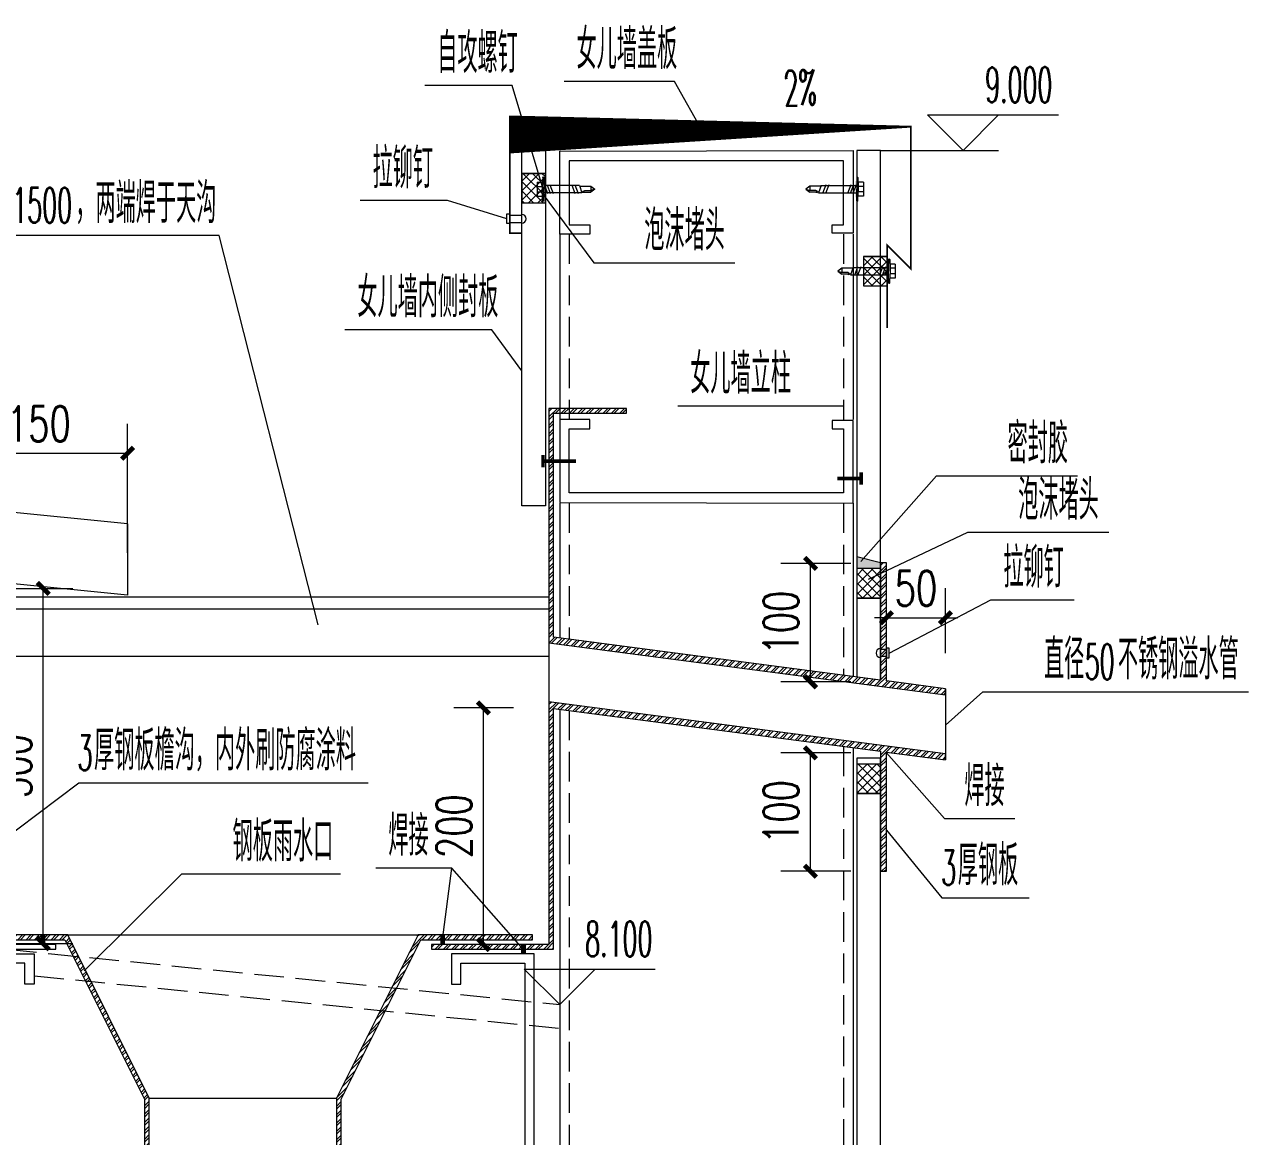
# Model space of a CAD drawing. Header units: inches. Extents: x -3733042 to -3643265, y 623859 to 997713.
# Drawn here: x -3722027 to -3719960, y 625699 to 627578 of the extents above; entities that cross this region are included whole.
import ezdxf

# ---------------------------------------------------------------- set-up
doc = ezdxf.new("R2010")
doc.units = ezdxf.units.IN
doc.header["$LTSCALE"] = 1000
doc.header["$MEASUREMENT"] = 0
doc.linetypes.add('DASH', pattern=[0.3500000014901161, 0.25, -0.1000000014901161])
doc.layers.get('0').update_dxf_attribs({"lineweight": 18})
for name, color, linetype, lineweight in [('7', 7, 'Continuous', 18), ('8', 3, 'Continuous', 18), ('A-看线', 125, 'Continuous', 18), ('A-预埋', 197, 'Continuous', 18), ('DIM_ELEV', 3, 'Continuous', 18), ('DIM_LEAD', 3, 'Continuous', 18), ('DIM_SYMB', 3, 'Continuous', 18), ('PUB_DIM', 3, 'Continuous', 18), ('PUB_HATCH', 8, 'Continuous', 18), ('PUB_TEXT', 7, 'Continuous', 18), ('SURFACE', 255, 'Continuous', 18), ('WALL', 6, 'Continuous', 18)]:
    doc.layers.add(name, color=color, linetype=linetype, lineweight=lineweight)
doc.styles.add('_TCH_DIM', font='simplex.shx', dxfattribs={"width": 0.7, "bigfont": 'gbcbig.shx'})
doc.styles.add('_TCH_DIM_T3', font='simplex.shx', dxfattribs={"width": 0.7058823529411765, "bigfont": 'gbcbig.shx'})
doc.dimstyles.new('_TCH_ARCH&&10', dxfattribs={"dimtxt": 29.75, "dimasz": 10, "dimexe": 25, "dimexo": 30, "dimgap": 10, "dimtad": 1, "dimdec": 0, "dimzin": 0, "dimdsep": 46, "dimtxsty": '_TCH_DIM_T3', "dimblk": 'ARCHTICK', "dimcen": 0.09, "dimdle": 20, "dimclrt": 7, "dimazin": 2, "dimtfac": 1, "dimtdec": 0, "dimtix": 1, "dimtmove": 2, "dimatfit": 3, "dimfxl": 1, "dimtolj": 1, "dimarcsym": 0})
pattern_1 = [(45, (0, 0), (-3.535533905932737, 3.535533905932738), []), (45, (2.357022600015625, 0), (-3.535533905932737, 3.535533905932738), [])]

# ---------------------------------------------------------------- blocks, each defined once
blk = doc.blocks.new('A$C3CA0532F')
at = {"layer": 'PUB_HATCH'}
h = blk.add_hatch(dxfattribs=at)
h.set_pattern_fill('多孔材料', color=256, style=0, pattern_type=0)
h.set_pattern_definition([(45, (0, 0), (-4.000004066222933, 4.000004066222933), []), (135, (0, 0), (-4.000004066222933, -4.000004066222933), [])])
h.paths.add_polyline_path([(-2.649612724781036e-05, 2.4989596568048e-05), (19.99997350387275, 2.498948015517547e-05), (19.99997350387275, 25.00002498948015), (-2.649612724781036e-05, 25.00002498948015)], flags=0)
for p, q in [((19.99997350387275, 25.00002498948015), (-2.649612724781036e-05, 25.00002498948015)), ((19.99997350387275, 2.498948015272617e-05), (-2.649612724781036e-05, 2.4989596568048e-05))]:
    blk.add_line(p, q, dxfattribs=at)
blk.add_lwpolyline([(-2.649612724781036e-05, 2.4989596568048e-05), (19.99997350387275, 2.498948015272617e-05), (19.99997350387275, 25.00002498948015), (-2.649612724781036e-05, 25.00002498948015)], close=True, dxfattribs=at)
blk = doc.blocks.new('A$C33F06303')
at = {"layer": '8', "linetype": 'Continuous', "ltscale": 0.4000000059604645}
h = blk.add_hatch(color=1, dxfattribs=at)
h.paths.add_polyline_path([(0, 3), (1.270709950476885, 3), (1.270709950476885, 6.828693868592381), (0, 6.828693868475966)], flags=0)
h.paths.add_polyline_path([(0, 0), (1.270709950476885, 0), (1.270709950476885, 2.999999999883585), (0, 3)], flags=0)
h.paths.add_polyline_path([(-2.328306436538696e-10, -3.000000000116415), (1.270709950244054, -3.000000000116415), (1.270709950476885, -1.164153218269348e-10), (0, -1.164153218269348e-10)], flags=0)
h.paths.add_polyline_path([(-2.328306436538696e-10, -6.828693868592381), (1.270709950244054, -6.828693868592381), (1.270709950244054, -3.000000000116415), (0, -3.000000000116415)], flags=0)
at = {"layer": '7', "color": 1, "linetype": 'Continuous', "ltscale": 0.2000000029802322}
for p, q in [((-28.74871435645036, 3.000000000349246), (1.277556085260585, 3)), ((6.891778570832685, 2.365150396013632), (2.585770883597434, 2.365150396013632)), ((2.585770883597434, 2.365150396013632), (2.585770883597434, -2.365150396246463)), ((-30.93008128693327, -2.999999999650754), (1.277556085027754, -3.000000000116415)), ((6.891778570832685, -2.365150396246463), (2.585770883597434, -2.365150396246463))]:
    blk.add_line(p, q, dxfattribs=at)
at = {"layer": '8', "color": 1, "linetype": 'Continuous', "ltscale": 0.4000000059604645}
for p, q in [((-38.28931490983814, 2.606337044504471), (-41.76105995639227, 5.820766091346741e-10)), ((-41.76105995639227, 5.820766091346741e-10), (-38.28931491007097, -2.606337043573149)), ((-41.76105995639227, 5.820766091346741e-10), (-38.28931491007097, -1.276031824760139)), ((-28.89183491538279, 2.606337044388056), (-38.28931490983814, 2.606337044504471)), ((-38.28931490983814, 2.606337044504471), (-38.28931491007097, -1.276031824760139)), ((-28.74871435645036, 3.000000000349246), (-30.93008128693327, -2.999999999650754)), ((-24.90741998003796, 3.74541446485091), (-27.63079439802095, -3.745414464385249)), ((-22.27054218528792, 3.74541446485091), (-24.99391660327092, -3.745414464385249)), ((-3.802251473069191, 3.745414464618079), (-6.525625891052186, -3.745414464618079)), ((-1.433141355868429, 3.745414464618079), (-4.156515773851424, -3.745414464618079)), ((0.8358625222463161, 3.745414464618079), (-1.887511895736679, -3.745414464618079)), ((1.277556085260585, 9.859078080276959), (1.277556085260585, -1.164153218269348e-10)), ((2.215916643384844, 9.911238859873265), (2.585770883597434, 2.365150396013632)), ((6.891778570832685, 5.967058266396634), (2.380878723226488, 5.96705826651305)), ((6.891778570832685, 5.967058266396634), (6.891778570832685, -5.96705826674588)), ((-33.21698964503594, -1.276031824876554), (-38.50918622221798, -1.276031824760139)), ((-30.78696072800085, -2.606337043805979), (-38.28931491007097, -2.606337043573149)), ((1.277556085027754, -9.859078080393374), (1.277556085260585, -1.164153218269348e-10)), ((2.215916643152013, -9.91123885998968), (2.585770883597434, -2.365150396246463)), ((6.891778570832685, -5.96705826674588), (2.380878722993657, -5.967058266629465))]:
    blk.add_line(p, q, dxfattribs=at)
for centre, major_axis, ratio, start_param, end_param in [((1.750792172038928, 9.812195412348956), (-0.3362665448608043, 0.3362665448608043), 0.999999999736374, 4.13679683832865, 6.969837434150937), ((-33.21698964503594, -1.941184434341267), (-1.409527831360461, 0.6211420607297262), 0.401291114405253, 1.745825305274544, 4.887417958864336), ((1.750792171806097, -9.812195412465371), (0.3362665448608044, 0.3362665448608044), 0.9999999997363739, 2.454940526618441, 5.287981122440726)]:
    blk.add_ellipse(centre, major_axis=major_axis, ratio=ratio, start_param=start_param, end_param=end_param, dxfattribs=at)
blk = doc.blocks.new('_ArchTick_2')
at = {"color": 0, "linetype": 'ByBlock'}
blk.add_lwpolyline([(-0.5, -0.5, 0.4, 0.4, 0), (0.5, 0.5, 0.4, 0.4, 0)], format="xyseb", dxfattribs=at)
blk = doc.blocks.new('*X52')
at = {"layer": 'PUB_DIM', "color": 0, "lineweight": -2, "transparency": 16777216}
for p, q in [((-762.5336227994412, 906.9770885135513), (-762.5336227994412, 1016.176430634689)), ((-612.7771199403796, 906.9770885135513), (-612.7771199403796, 1016.176430634689)), ((-762.5336227994412, 991.1764306346886), (-612.7771199403796, 991.1764306346886))]:
    blk.add_line(p, q, dxfattribs=at)
at = {"layer": 'PUB_DIM', "color": 0, "lineweight": -2, "transparency": 16777216, "xscale": 10, "yscale": 10, "zscale": 10, "rotation": 180}
blk.add_blockref('_ArchTick_2', (-762.5336227994412, 991.1764306346886), dxfattribs=at)
at = {"layer": 'PUB_DIM', "color": 0, "lineweight": -2, "transparency": 16777216, "xscale": 10, "yscale": 10, "zscale": 10}
blk.add_blockref('_ArchTick_2', (-612.7771199403796, 991.1764306346886), dxfattribs=at)
at = {"layer": 'PUB_DIM', "color": 7, "transparency": 16777216, "insert": (-687.6553713699104, 1016.051430634689), "char_height": 29.75, "width": 69, "attachment_point": 5, "style": '_TCH_DIM_T3'}
blk.add_mtext('150', dxfattribs=at)
blk = doc.blocks.new('_ARCHTICK')
at = {"color": 0, "linetype": 'ByBlock', "const_width": 0.4}
blk.add_lwpolyline([(-0.5, -0.5), (0.5, 0.5)], dxfattribs=at)
blk = doc.blocks.new('*X53')
at = {"layer": 'PUB_DIM', "color": 0, "lineweight": -2, "transparency": 16777216}
for p, q in [((-732.455230028776, 876.9770885135513), (-658.9840662265195, 876.9770885135513)), ((-683.9840662265196, 576.9206702730153), (-683.9840662265195, 876.9770885135513)), ((-732.455230028776, 576.9206702730153), (-658.9840662265196, 576.9206702730153))]:
    blk.add_line(p, q, dxfattribs=at)
at = {"layer": 'PUB_DIM', "color": 0, "lineweight": -2, "transparency": 16777216, "xscale": 10, "yscale": 10, "zscale": 10}
for p, rotation in [((-683.9840662265195, 876.9770885135513), 90), ((-683.9840662265196, 576.9206702730153), 270)]:
    blk.add_blockref('_ArchTick_2', p, dxfattribs=dict(at, rotation=rotation))
at = {"layer": 'PUB_DIM', "color": 7, "transparency": 16777216, "insert": (-708.8590662265198, 726.9488793932832), "char_height": 29.75, "width": 78, "attachment_point": 5, "rotation": 90, "style": '_TCH_DIM_T3'}
blk.add_mtext('300', dxfattribs=at)
blk = doc.blocks.new('*X54')
at = {"layer": 'PUB_DIM', "color": 0, "lineweight": -2, "transparency": 16777216}
for p, q in [((-1.875184430275105, 738.0695605496876), (-60.97028948372462, 738.0695605496876)), ((-35.97028948372464, 638.0695605496876), (-35.97028948372462, 738.0695605496876)), ((-1.875184430275113, 638.0695605496876), (-60.97028948372464, 638.0695605496876))]:
    blk.add_line(p, q, dxfattribs=at)
at = {"layer": 'PUB_DIM', "color": 0, "lineweight": -2, "transparency": 16777216, "xscale": 10, "yscale": 10, "zscale": 10}
for p, rotation in [((-35.97028948372462, 738.0695605496876), 90), ((-35.97028948372464, 638.0695605496876), 270)]:
    blk.add_blockref('_ArchTick_2', p, dxfattribs=dict(at, rotation=rotation))
at = {"layer": 'PUB_DIM', "color": 7, "transparency": 16777216, "insert": (-60.84528948372474, 688.0695605496876), "char_height": 29.75, "width": 72, "attachment_point": 5, "rotation": 90, "style": '_TCH_DIM_T3'}
blk.add_mtext('100', dxfattribs=at)
blk = doc.blocks.new('*X55')
at = {"layer": 'PUB_DIM', "color": 0, "lineweight": -2, "transparency": 16777216}
for p, q in [((-1.875184430275105, 898.1385268843733), (-60.97028948372462, 898.1385268843733)), ((-35.97028948372464, 798.1385268843733), (-35.97028948372462, 898.1385268843733)), ((-1.875184430275113, 798.1385268843733), (-60.97028948372464, 798.1385268843733))]:
    blk.add_line(p, q, dxfattribs=at)
at = {"layer": 'PUB_DIM', "color": 0, "lineweight": -2, "transparency": 16777216, "xscale": 10, "yscale": 10, "zscale": 10}
for p, rotation in [((-35.97028948372462, 898.1385268843733), 90), ((-35.97028948372464, 798.1385268843733), 270)]:
    blk.add_blockref('_ArchTick_2', p, dxfattribs=dict(at, rotation=rotation))
at = {"layer": 'PUB_DIM', "color": 7, "transparency": 16777216, "insert": (-60.84528948372477, 848.1385268843733), "char_height": 29.75, "width": 72, "attachment_point": 5, "rotation": 90, "style": '_TCH_DIM_T3'}
blk.add_mtext('100', dxfattribs=at)
blk = doc.blocks.new('*X56')
at = {"layer": 'PUB_DIM', "color": 0, "lineweight": -2, "transparency": 16777216}
for p, q in [((28.1248155697249, 822.2561739431694), (28.1248155697249, 877.2561738686636)), ((78.1248155697249, 822.2561739431694), (78.1248155697249, 877.2561738686636)), ((28.1248155697249, 852.2561738686636), (18.1248155697249, 852.2561738686636)), ((28.1248155697249, 852.2561738686636), (78.1248155697249, 852.2561738686636)), ((78.1248155697249, 852.2561738686636), (88.1248155697249, 852.2561738686636))]:
    blk.add_line(p, q, dxfattribs=at)
at = {"layer": 'PUB_DIM', "color": 0, "lineweight": -2, "transparency": 16777216, "xscale": 10, "yscale": 10, "zscale": 10}
blk.add_blockref('_ArchTick_2', (28.1248155697249, 852.2561738686636), dxfattribs=at)
at = {"layer": 'PUB_DIM', "color": 0, "lineweight": -2, "transparency": 16777216, "xscale": 10, "yscale": 10, "zscale": 10, "rotation": 180}
blk.add_blockref('_ArchTick_2', (78.1248155697249, 852.2561738686636), dxfattribs=at)
at = {"layer": 'PUB_DIM', "color": 7, "transparency": 16777216, "insert": (53.1248155697249, 877.1311738686636), "char_height": 29.75, "width": 48, "attachment_point": 5, "style": '_TCH_DIM_T3'}
blk.add_mtext('50', dxfattribs=at)
blk = doc.blocks.new('*X57')
at = {"layer": 'PUB_DIM', "color": 0, "lineweight": -2, "transparency": 16777216}
for p, q in [((-286.8553366572596, 776.1367425690405), (-337.1557114944444, 776.1367425690405)), ((-312.1557114944445, 576.1367425690405), (-312.1557114944444, 776.1367425690405)), ((-286.8553366572596, 576.1367425690405), (-337.1557114944445, 576.1367425690405))]:
    blk.add_line(p, q, dxfattribs=at)
at = {"layer": 'PUB_DIM', "color": 0, "lineweight": -2, "transparency": 16777216, "xscale": 10, "yscale": 10, "zscale": 10}
for p, rotation in [((-312.1557114944444, 776.1367425690405), 90), ((-312.1557114944445, 576.1367425690405), 270)]:
    blk.add_blockref('_ArchTick_2', p, dxfattribs=dict(at, rotation=rotation))
at = {"layer": 'PUB_DIM', "color": 7, "transparency": 16777216, "insert": (-337.0307114944445, 676.1367425690404), "char_height": 29.75, "width": 81, "attachment_point": 5, "rotation": 90, "style": '_TCH_DIM_T3'}
blk.add_mtext('200', dxfattribs=at)
blk = doc.blocks.new('A$C01E93A30')
at = {"layer": 'PUB_HATCH'}
h = blk.add_hatch(dxfattribs=at)
h.set_pattern_fill('金属', color=256, style=0, pattern_type=0)
h.set_pattern_definition([(44.99999999999999, (0, 0), (-3.535533905932736, 3.535533905932739), []), (44.99999999999999, (2.357022600248456, 0), (-3.535533905932736, 3.535533905932739), [])])
h.paths.add_polyline_path([(-256.8553366575507, 831.1712257363833), (78.12481556972489, 787.2216907758266), (78.12481556972489, 792.2561739431694), (28.12481556972489, 798.8243845191319), (28.12481556972489, 898.7267621785868), (23.12481556972489, 898.7267621785868), (23.12481556972489, 799.4812055765651), (-252.8553366575507, 835.7351206685416), (-252.8553366577253, 1025.150618627202), (-191.2334472287912, 1025.150618627202), (-191.2334472287912, 1029.150618627202), (-256.8553366577253, 1029.150618627202)], flags=0)
blk.add_hatch(color=256, dxfattribs=at).paths.add_polyline_path([(23.12481556972489, 898.7267621785868), (23.12481556972489, 893.7267621785868), (3.124815569724888, 893.7267621785868), (3.124815569724888, 903.7267621785868)], flags=0)
h = blk.add_hatch(dxfattribs=at)
h.set_pattern_fill('金属', color=256, style=0, pattern_type=0)
h.set_pattern_definition(pattern_1)
h.paths.add_polyline_path([(78.12481556972489, 737.2216907758266), (-256.8553366574342, 781.1712257363833), (-256.8553366572596, 576.1367425690405), (-356.1346463749651, 576.1367425690405), (-356.1346463749651, 572.1367425690405), (-252.8553366572596, 572.1367425690405), (-252.8553366574924, 775.666154333856), (23.12481556972489, 739.4122392418794), (23.12481556972489, 638.0695605496876), (28.12481556972489, 638.0695605496876), (28.12481556972489, 738.7554181844462), (78.12481556972489, 732.1872076084837)], flags=0)
h = blk.add_hatch(dxfattribs=at)
h.set_pattern_fill('金属', color=256, style=0, pattern_type=0)
h.set_pattern_definition(pattern_1)
h.paths.add_polyline_path([(-594.4896551980637, -85.60073811141774), (-594.4896551980637, 446.3783192802221), (-663.3267364703934, 584.2506526180077), (-715.8879101073835, 584.2506526180077), (-715.8879101073835, 580.2506526180077), (-665.8004622597364, 580.2506526180077), (-598.4896551980637, 445.4352615973912), (-598.4896551980637, -85.60073811141774)], flags=0)
h.paths.add_polyline_path([(-432.2703708859626, -85.60073811141774), (-432.2703708859626, 445.4352615973912), (-364.9595638242899, 580.2506526180077), (-270.7538204102311, 580.2506526180077), (-270.7538204102311, 584.2506526180077), (-367.433289613633, 584.2506526180077), (-436.2703708859626, 446.3783192802221), (-436.2703708859626, -85.60073811141774)], flags=0)
at = {"layer": 'A-看线'}
for p, q in [((23.12481556972489, 898.7267621785868), (3.124815569724888, 903.7267621785868)), ((23.12481556972489, 893.7267621785868), (3.124815569724888, 893.7267621785868))]:
    blk.add_line(p, q, dxfattribs=at)
at = {"layer": 'A-预埋'}
for p, q in [((-748.2136689879699, 869.8614524023142), (-256.8553366575507, 869.8614524023142)), ((-748.2136689879699, 859.8614524023142), (-256.8553366575507, 859.8614524023142)), ((-753.2136689879117, 819.8614524023142), (-256.8553366574924, 819.8614524023142)), ((78.12481556972489, 792.2561739431694), (78.12481556972489, 732.1872076084837))]:
    blk.add_line(p, q, dxfattribs=at)
for points in [[(-222.3821296961978, 1176.337871574797), (-247.7113009477034, 1176.337871574797), (-247.7113009477034, 1246.337871574564), (0.03483220492489636, 1247.083594040247), (0.03483220492489636, 1177.083594040247), (-17.75949420128018, 1177.083594040247), (-17.75949420128018, 1184.337871574564), (-8, 1184.337871574564), (-8, 1238.337871574564), (-239.7113009477034, 1238.337871574564), (-239.7113009477034, 1184.337871574797), (-222.3821296961978, 1184.337871574797)], [(-256.8553366575507, 831.1712257363833), (78.12481556972489, 787.2216907758266), (78.12481556972489, 792.2561739431694), (28.12481556972489, 798.8243845191319), (28.12481556972489, 898.7267621785868), (23.12481556972489, 898.7267621785868), (23.12481556972489, 799.4812055765651), (-252.8553366575507, 835.7351206685416), (-252.8553366577253, 1025.150618627202), (-191.2334472287912, 1025.150618627202), (-191.2334472287912, 1029.150618627202), (-256.8553366577253, 1029.150618627202)], [(-222.3821296961978, 1019.718183569843), (-247.7113009477034, 1019.718183569843), (-247.7113009477034, 949.7181835700758), (0.03483220492489636, 948.972461104393), (0.03483220492489636, 1018.972461104393), (-17.75949420128018, 1018.972461104393), (-17.75949420128018, 1011.718183570076), (-8, 1011.718183570076), (-8, 957.7181835700758), (-239.7113009477034, 957.7181835700758), (-239.7113009477034, 1011.718183569843), (-222.3821296961978, 1011.718183569843)], [(78.12481556972489, 737.2216907758266), (-256.8553366574342, 781.1712257363833), (-256.8553366572596, 576.1367425690405), (-356.1346463749651, 576.1367425690405), (-356.1346463749651, 572.1367425690405), (-252.8553366572596, 572.1367425690405), (-252.8553366574924, 775.666154333856), (23.12481556972489, 739.4122392418794), (23.12481556972489, 638.0695605496876), (28.12481556972489, 638.0695605496876), (28.12481556972489, 738.7554181844462), (78.12481556972489, 732.1872076084837)], [(-594.4896551980637, -85.60073811141774), (-594.4896551980637, 446.3783192802221), (-663.3267364703934, 584.2506526180077), (-715.8879101073835, 584.2506526180077), (-715.8879101073835, 580.2506526180077), (-665.8004622597364, 580.2506526180077), (-598.4896551980637, 445.4352615973912), (-598.4896551980637, -85.60073811141774)], [(-432.2703708859626, -85.60073811141774), (-432.2703708859626, 445.4352615973912), (-364.9595638242899, 580.2506526180077), (-270.7538204102311, 580.2506526180077), (-270.7538204102311, 584.2506526180077), (-367.433289613633, 584.2506526180077), (-436.2703708859626, 446.3783192802221), (-436.2703708859626, -85.60073811141774)], [(-691.533622799674, 350.6239241310395), (-691.533622799674, 325.2947528795339), (-761.5336227994412, 325.2947528795339), (-761.5336227994412, 568.2947528795339), (-691.5336227994412, 568.2947528795339), (-691.5336227994412, 542.5352586782537), (-699.5336227994412, 542.5352586782537), (-699.5336227994412, 560.2947528795339), (-753.5336227994412, 560.2947528795339), (-753.5336227994412, 333.2947528795339), (-699.533622799674, 333.2947528795339), (-699.533622799674, 350.6239241310395)], [(-339.2264032843523, 350.6239241310395), (-339.2264032843523, 325.2947528795339), (-269.2264032845851, 325.2947528795339), (-269.2264032845851, 568.2947528795339), (-339.2264032845851, 568.2947528795339), (-339.2264032845851, 542.5352586782537), (-331.2264032845851, 542.5352586782537), (-331.2264032845851, 560.2947528795339), (-277.2264032845851, 560.2947528795339), (-277.2264032845851, 333.2947528795339), (-331.2264032843523, 333.2947528795339), (-331.2264032843523, 350.6239241310395)]]:
    blk.add_lwpolyline(points, close=True, dxfattribs=at)
for points in [[(-673.2730154655292, 576.1367425690405), (-762.5336227991502, 576.1367425690405), (-762.5336227994412, 876.9770885135513), (-854.8004562475253, 885.515240469249), (-855.1690319434856, 881.532257672865), (-766.5336227994412, 873.330149031477), (-766.5336227991502, 572.1367425690405), (-673.2730154655292, 572.1367425690405), (-673.2730154655292, 576.1367425690405)], [(-256.8553366574924, 831.1712257363833), (-256.8553366574342, 781.1712257363833)]]:
    blk.add_lwpolyline(points, dxfattribs=at)
at = {"layer": 'DIM_ELEV'}
for p, q in [((92.89918381493771, 1247.076646774076), (62.89918381493771, 1277.076646774076)), ((62.89918381493771, 1277.076646774076), (173.3991838149377, 1277.076646774076)), ((92.89918381493771, 1247.076646774076), (122.8991838149377, 1277.076646774076)), ((22.89918381493771, 1247.076646774076), (122.8991838149377, 1247.076646774076)), ((-247.6950165577582, 525.4446489315014), (-277.6950165577582, 555.4446489315014)), ((-277.6950165577582, 555.4446489315014), (-167.1950165577582, 555.4446489315014)), ((-247.6950165577582, 525.4446489315014), (-217.6950165577582, 555.4446489315014))]:
    blk.add_line(p, q, dxfattribs=at)
at = {"layer": 'DIM_LEAD'}
for p, q in [((-150.8127874303609, 1305.304875784786), (-244.0504134469666, 1305.304875784786)), ((-125.6780251448508, 1260.887653558049), (-150.8127874303609, 1305.304875784786)), ((-287.8714668902103, 1302.002821799833), (-361.6593945731875, 1302.002821799833)), ((-261.8546266304329, 1214.357070638565), (-287.8714668902103, 1302.002821799833)), ((-263.3730366181117, 1212.210609753849), (-218.8730366181117, 1152.210609753849)), ((-342.5020109592006, 1204.649752865545), (-416.2899386421777, 1204.649752865545)), ((-292.3053465722478, 1189.329402086325), (-342.5020109592006, 1204.649752865545)), ((-535.4112638172228, 1175.269059709506), (-871.64242362394, 1175.269059709506)), ((-451.7661760945339, 846.1753111511935), (-535.4112638172228, 1175.269059709506)), ((-218.8730366181117, 1152.210609753849), (-99.87303661811166, 1152.210609753849)), ((-305.009859636426, 1095.585313139251), (-429.1410445407964, 1095.585313139251)), ((-279.8750973509159, 1060.98350800341), (-305.009859636426, 1095.585313139251)), ((-39.60067516652634, 1031.030082154553), (-147.9778602755978, 1031.030082154553)), ((-8, 1031.030082154553), (-39.60067516652634, 1031.030082154553)), ((6.493548854021356, 899.6897727346513), (70.49148812098429, 972.1570042490494)), ((70.49148812098429, 972.1570042490494), (189.4914881209843, 972.1570042490494)), ((13.12481556972489, 884.78829746251), (96.94568706100108, 924.5421324274503)), ((96.94568706100108, 924.5421324274503), (215.9456870610011, 924.5421324274503)), ((30.55506479041651, 822.4325697738677), (116.4794871721533, 867.2387706162408)), ((116.4794871721533, 867.2387706162408), (186.7462097688694, 867.2387706162408)), ((78.12481556972489, 761.358235599706), (109.6227548366878, 789.6939936929848)), ((109.6227548366878, 789.6939936929848), (334.0253792502917, 789.6939936929848)), ((28.12481556972489, 738.0695605496876), (77.12275483668782, 682.5620437152684)), ((-762.5336227994412, 630.8929615798406), (-653.7848787098192, 712.7682465557009)), ((-653.7848787098192, 712.7682465557009), (-409.4959291629493, 712.7682465557009)), ((77.12275483668782, 682.5620437152684), (136.6227548366878, 682.5620437152684)), ((28.12481556972489, 672.7959805382416), (74.88924449653132, 615.7249626070261)), ((-649.3784730190528, 553.8366844099946), (-567.0381779638119, 635.8023705959786)), ((-567.0381779638119, 635.8023705959786), (-432.9903401143383, 635.8023705959786)), ((-338.754228556063, 640.7270056898706), (-402.9834649129771, 640.7270056898706)), ((-346.6898039400112, 580.1936975934077), (-338.754228556063, 640.7270056898706)), ((-278.3112370653544, 572.0797875446733), (-338.754228556063, 640.7270056898706)), ((74.88924449653132, 615.7249626070261), (148.7771050687297, 615.7249626070261))]:
    blk.add_line(p, q, dxfattribs=at)
at = {"layer": 'DIM_SYMB'}
for points in [[(-5.443159186106641, 1276.530422369484, 0, 0, 0), (-52.53849749223805, 1274.294784700766, 8.000000000000002, 0, 0), (-82.50475283531705, 1272.872272587148, 0, 0, 0)], [(-65.75509274809156, 783.1888440998737, 0, 0, 0), (-24.0090575317471, 775.617998694934, 8.000000000000002, 0, 0), (5.509443997871131, 770.2646756665781, 0, 0, 0)]]:
    blk.add_lwpolyline(points, format="xyseb", dxfattribs=at)
at = {"layer": 'SURFACE'}
for p, q in [((23.1248155698413, 799.4812055765651), (23.12916871666675, 1247.076646774076)), ((-289.8750973515562, 1192.352886589244), (-279.8750973509159, 1192.352886589244)), ((-289.8750973515562, 1186.305917583406), (-279.8750973509159, 1186.305917583406)), ((-247.7113009477034, 1176.337871574797), (-247.7113009477034, 1019.718183569843)), ((0, 1176.337871574797), (0, 1019.718183569843)), ((-247.6764687427785, 948.972461104393), (-247.6814575804165, 835.0554581230972)), ((0.03483220492489636, 948.972461104393), (0.02841831365367398, 802.5152455910575)), ((28.1248155697831, 825.4560542767867), (23.12481557001593, 825.4560542770196)), ((28.12481556966668, 819.4090852709487), (23.12481556989951, 819.4090852711815)), ((-247.6840882026008, 774.9868373579811), (-247.7113009477034, 153.6007381114177)), ((0.02578769146930426, 742.4466248259414), (0, 153.6007381114177)), ((-664.5635993650649, 584.2506526180077), (-366.1964267189614, 584.2506526180077))]:
    blk.add_line(p, q, dxfattribs=at)
at = {"layer": 'SURFACE', "linetype": 'DASH', "ltscale": 0.1000000014901161}
for p, q in [((-239.7113009477034, 1176.337871574797), (-239.7113009477034, 1019.718183569843)), ((-8, 1176.337871574797), (-8, 1019.718183569843)), ((-239.6764687427785, 948.972461104393), (-239.6815036034677, 834.0045504767913)), ((-7.965167795075104, 948.972461104393), (-7.971535663295072, 803.5661532373633)), ((-239.6841342256521, 773.9359297116753), (-239.7113009477034, 153.6007381114177)), ((-7.974166285479441, 743.4975324724801), (-8, 153.6007381114177)), ((-714.6159529737779, 572.1367425690405), (-247.6950165577582, 525.4446489315014)), ((-691.5336227994412, 549.728758309735), (-247.6958967946121, 505.3449857132509))]:
    blk.add_line(p, q, dxfattribs=at)
at = {"layer": 'SURFACE'}
for points in [[(28.78524789371295, 1097.085308721988, 1.5, 1.5, 0), (28.78524789371295, 1167.083594040014, 1.5, 1.5, 0), (48.78524789348012, 1147.083594040247, 1.5, 1.5, 0), (48.78524789348012, 1267.083594040247, 1.5, 1.5, 0), (-289.8750973523129, 1257.083594040247, 1.5, 1.5, 0), (-289.8750973509159, 1177.083594040247, 1.5, 1.5, 0), (-279.8750973509159, 1177.083594040247, 1.5, 1.5, 0)], [(-261.8546266304329, 989.7723523888271, 3, 3, 0), (-261.8546266304329, 979.2405185836833, 3, 3, 0)], [(-261.8546266304329, 984.5064354862552, 3, 3, 0), (-234.1008929321542, 984.5064354862552, 3, 3, 0)], [(6.853929497301579, 975.0713494198862, 3, 3, 0), (6.853929497301579, 964.5395156147424, 3, 3, 0)], [(6.853929497301579, 969.8054325173143, 3, 3, 0), (-13.15654113236815, 969.8054325173143, 3, 3, 0)], [(-684.0702221440151, 576.1367425690405, 4, 4, 0), (-684.0702221440151, 584.2506526180077, 4, 4, 0)], [(-346.6898039400112, 576.1367425690405, 4, 4, 0), (-346.6898039400112, 584.2506526180077, 4, 4, 0)], [(-278.3112370653544, 568.0228325200733, 4, 4, 0), (-278.3112370653544, 576.1367425690405, 4, 4, 0)]]:
    blk.add_lwpolyline(points, format="xyseb", dxfattribs=at)
for points in [[(-259.8750973509159, 946.8783158243168), (-279.8750973509159, 946.8783158243168), (-279.8750973509159, 1251.965301766293), (-259.8750973509159, 1251.965301766293)], [(-292.3053465722478, 1193.43787752185), (-289.8750973515562, 1193.43787752185), (-289.8750973515562, 1185.2209266508), (-292.3053465722478, 1185.2209266508)], [(30.55506479053292, 826.5410452093929), (28.1248155698413, 826.5410452093929), (28.12481556960847, 818.3240943383425), (30.55506479030009, 818.3240943383425)]]:
    blk.add_lwpolyline(points, close=True, dxfattribs=at)
for points in [[(23.12916871666675, 1247.076646774076), (3.129195212677587, 1247.076646774076), (3.124842065852135, 802.1084863264114)], [(6.176369023451116, 76.07110213767737), (6.176369023451116, 136.0711021376774), (6.176369023509324, 155.5794454049319), (23.1248155698413, 145.7255172019359), (23.1248155698413, 733.6577958439011), (3.124842065852135, 733.6577958439011), (3.124842065852135, 117.0905434931628)], [(-594.4896551980637, 446.3783192802221), (-436.2703708859626, 446.3783192802221)]]:
    blk.add_lwpolyline(points, dxfattribs=at)
for centre, radius, start, end in [((-279.8750973509159, 1189.329402086325), 3.705807595417582, 270, 90), ((23.12481556995772, 822.4325697741006), 3.705807595417696, 90, 270)]:
    blk.add_arc(centre, radius, start, end, dxfattribs=at)
at = {"layer": 'WALL'}
for points in [[(-612.7771199403796, 931.482487003319), (-1171.871234569873, 987.3918984658085)], [(-612.7771199403796, 931.482487003319), (-612.7771199403796, 871.183233276708), (-1177.841457711125, 927.6896670532878)]]:
    blk.add_lwpolyline(points, dxfattribs=at)
at = {"layer": 'WALL', "rotation": 180}
for p in [(-259.8751238470431, 1227.708920061588), (28.7852213975857, 1157.585355926538)]:
    blk.add_blockref('A$C3CA0532F', p, dxfattribs=at)
at = {"layer": 'WALL', "xscale": -1}
blk.add_blockref('A$C33F06303', (-259.8750973509159, 1214.357070638565), dxfattribs=at)
at = {"layer": 'WALL'}
for name, p in [('A$C33F06303', (1.84728598059155, 1214.357070638565)), ('A$C33F06303', (28.78524789348012, 1145.085330937058)), ('A$C3CA0532F', (3.124842065852135, 868.7267371891066)), ('A$C3CA0532F', (3.124842065852135, 703.657770854421))]:
    blk.add_blockref(name, p, dxfattribs=at)
at = {"layer": 'PUB_TEXT', "style": '_TCH_DIM'}
for s, height, width, p in [('自攻螺钉', 33.75886524822695, 0.7, (-351.1593945731875, 1312.502821799833)), ('女儿墙盖板', 33.75886524822695, 0.7, (-233.5504134469666, 1315.804875784786)), ('9.000', 29.75, 0.494118, (111.5991838149377, 1287.576646774076)), ('拉铆钉', 33.75886524822695, 0.7, (-405.7899386421777, 1215.149752865545)), ('，两端焊于天沟', 33.75886524822695, 0.7, (-656.8317853260676, 1185.769059709506)), ('1500', 29.75, 0.494118, (-710.0317853260676, 1185.769059709506)), ('泡沫堵头', 33.75886524822695, 0.7, (-176.3145259798138, 1162.710609753849)), ('女儿墙内侧封板', 33.75886524822695, 0.7, (-418.6410445407964, 1106.085313139251)), ('女儿墙立柱', 33.75886524822695, 0.7, (-137.4778602755978, 1041.530082154553)), ('密封胶', 33.75886524822695, 0.7, (130.512764716729, 982.6570042490494)), ('泡沫堵头', 33.75886524822695, 0.7, (139.504197699299, 935.0421324274503)), ('拉铆钉', 33.75886524822695, 0.7, (126.9855714709971, 877.7387706162408)), ('直径', 33.75886524822695, 0.7, (161.2966558460364, 800.1939936929848)), ('不锈钢溢水管', 33.75886524822695, 0.7, (223.7009111651853, 800.1939936929848)), ('50', 29.75, 0.494118, (195.7009111651853, 800.1939936929848)), ('厚钢板檐沟，内外刷防腐涂料', 33.75886524822695, 0.7, (-641.017205758694, 723.2682465557009)), ('3', 29.75, 0.494118, (-655.017205758694, 723.2682465557009)), ('焊接', 33.75886524822695, 0.7, (94.06424419838994, 693.0620437152684)), ('钢板雨水口', 33.75886524822695, 0.7, (-524.0275741568915, 646.3023705959786)), ('焊接', 33.75886524822695, 0.7, (-392.4834649129771, 651.2270056898706)), ('厚钢板', 33.75886524822695, 0.7, (88.49519017511271, 626.2249626070261)), ('3', 29.75, 0.494118, (74.49519017511271, 626.2249626070261)), ('8.100', 29.75, 0.494118, (-226.1950165577582, 565.9446489315014))]:
    blk.add_text(s, height=height, dxfattribs=dict(at, width=width)).set_placement(p)
at = {"layer": 'PUB_TEXT', "style": '_TCH_DIM', "width": 0.494118}
blk.add_text('2%', height=29.75, rotation=2.71781711038553, dxfattribs=at).set_placement((-57.75687511925412, 1284.55888981159))
at = {"layer": 'PUB_DIM'}
for base, p1, p2, picture, middle in [((-612.7771199403796, 991.1764306346886), (-762.5336227994412, 876.9770885135513), (-612.7771199403796, 876.9770885135513), '*X52', (-687.6553713699104, 1016.051430634689)), ((78.12481556972492, 852.2561738686636), (28.1248155697249, 792.2561739431694), (78.1248155697249, 792.2561739431694), '*X56', (53.1248155697249, 877.1311738686636))]:
    dim = blk.add_linear_dim(base=base, p1=p1, p2=p2, dimstyle='_TCH_ARCH&&10', override={"dimsah": 1, "dimtzin": 0}, dxfattribs=at)
    dim.commit()
    dim.dimension.update_dxf_attribs({"geometry": picture, "text_midpoint": middle})
for base, p1, p2, picture, middle in [((-35.97028948372461, 898.1385268843733), (28.12481556972489, 798.1385268843733), (28.12481556972489, 898.1385268843733), '*X55', (-60.84528948372477, 848.1385268843733)), ((-683.9840662265195, 876.9770885135513), (-762.455230028776, 576.9206702730153), (-762.455230028776, 876.9770885135513), '*X53', (-708.8590662265198, 726.9488793932832)), ((-312.1557114944444, 776.1367425690405), (-256.8553366572596, 576.1367425690405), (-256.8553366572596, 776.1367425690405), '*X57', (-337.0307114944445, 676.1367425690404)), ((-35.97028948372461, 738.0695605496876), (28.12481556972489, 638.0695605496876), (28.12481556972489, 738.0695605496876), '*X54', (-60.84528948372474, 688.0695605496876))]:
    dim = blk.add_linear_dim(base=base, p1=p1, p2=p2, angle=90, dimstyle='_TCH_ARCH&&10', override={"dimsah": 1, "dimtzin": 0}, dxfattribs=at)
    dim.commit()
    dim.dimension.update_dxf_attribs({"geometry": picture, "text_midpoint": middle})

msp = doc.modelspace()

# ---------------------------------------------------------------- block references
at = {"layer": 'SURFACE', "xscale": 2, "yscale": 2, "zscale": 2}
msp.add_blockref('A$C01E93A30', (-3720627.84667197, 624870.8580532684), dxfattribs=at)

doc.saveas('drawing.dxf')
